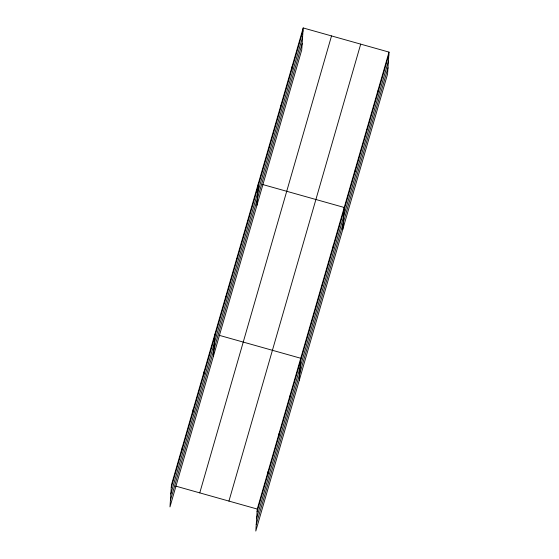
<?xml version="1.0" encoding="UTF-8"?>
<svg xmlns="http://www.w3.org/2000/svg" width="559" height="559" viewBox="0 0 559 559"><rect width="100%" height="100%" fill="white"/><g stroke="black" fill="none" stroke-linecap="round" stroke-linejoin="round"><path stroke-width="0.84" d="M182.129 449.911L182.304 447.207M192.995 412.214L193.176 409.509M203.867 374.509L204.049 371.812M213.454 356.097L214.915 334.114M225.605 299.114L225.787 296.41M236.478 261.416L236.66 258.712M247.351 223.719L247.525 221.015M256.937 205.307L258.398 183.317M269.417 147.178L269.599 144.474M280.618 108.334L280.8 105.63M389.022 52.106L257.266 509.06L255.805 531.05L387.562 74.088L389.022 52.106L303.195 27.95L171.438 484.912L169.978 506.894L301.734 49.94L303.195 27.95M291.819 69.491L292.001 66.794M267.957 474.067L268.131 471.363M278.822 436.362L279.004 433.665M289.695 398.665L289.876 395.968M299.282 380.253L300.742 358.263L219.079 335.281M311.433 323.27L311.615 320.566M322.305 285.572L322.487 282.868M333.178 247.868L333.353 245.17M342.765 229.456L344.225 207.473L262.562 184.491M355.244 171.327L355.426 168.629M366.445 132.49L366.627 129.786M377.646 93.646L377.828 90.942M171.257 487.609L303.02 30.654M170.83 493.974L302.594 37.013M170.397 500.529L302.16 43.574M199.759 492.877L331.522 35.923M228.938 501.095L360.702 44.133M257.084 511.764L388.847 54.803M256.658 518.13L388.421 61.169M256.225 524.684L387.988 67.73M175.603 486.078L257.266 509.06"/></g></svg>
